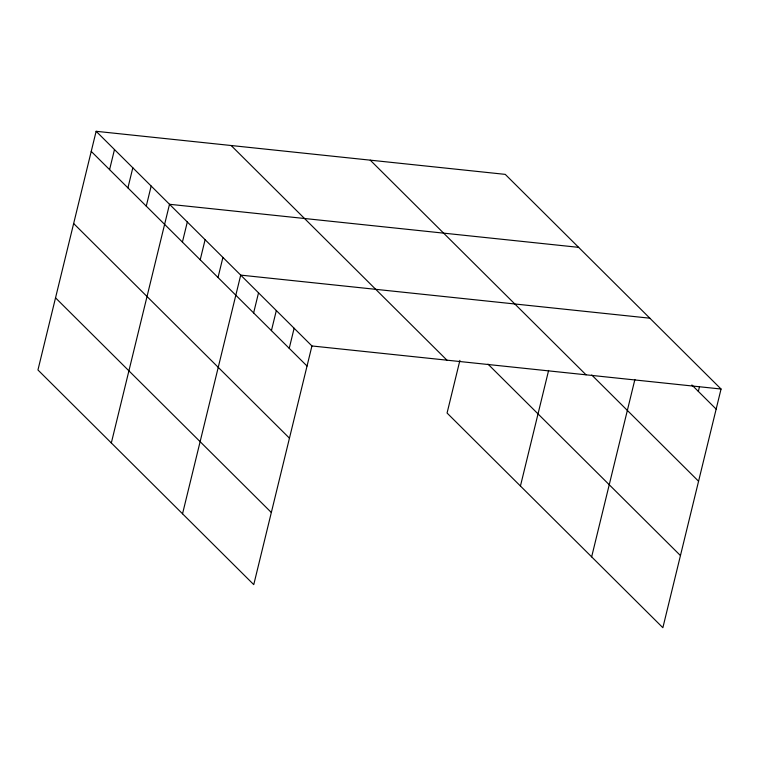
<?xml version="1.0" encoding="UTF-8"?>
<svg xmlns="http://www.w3.org/2000/svg" width="759" height="759" viewBox="0 0 759 759"><rect width="100%" height="100%" fill="white"/><g stroke="black" fill="none" stroke-linecap="round" stroke-linejoin="round"><path stroke-width="1.14" d="M96.137 131.298L37.95 369.975L253.753 584.629L311.93 345.962L96.137 131.298L505.247 174.371L721.05 389.025L662.863 627.702L447.07 413.038L459.907 360.373M109.581 169.637L114.476 149.551M127.92 187.881L132.816 167.796M146.269 206.125L151.164 186.04M111.326 442.962L169.504 204.285L578.624 247.349M182.416 242.083L187.312 221.998M200.215 259.787L205.11 239.702M218.023 277.5L222.918 257.415M182.54 513.796L240.717 275.119L649.837 318.192M253.629 312.917L258.525 292.832M271.428 330.63L276.323 310.545M289.236 348.334L294.131 328.249M520.437 486.026L548.615 370.439M591.65 556.859L634.894 379.491M698.346 391.407L699.437 386.938M311.93 345.962L721.05 389.025M691.876 384.965L716.154 409.11M591.745 374.993L698.565 481.244M370.24 160.158L586.043 374.813M487.999 364.13L680.453 555.569M231.144 145.51L446.947 360.174M91.232 151.392L307.034 366.047M73.651 223.525L289.454 438.18M55.53 297.841L271.333 512.496"/></g></svg>
